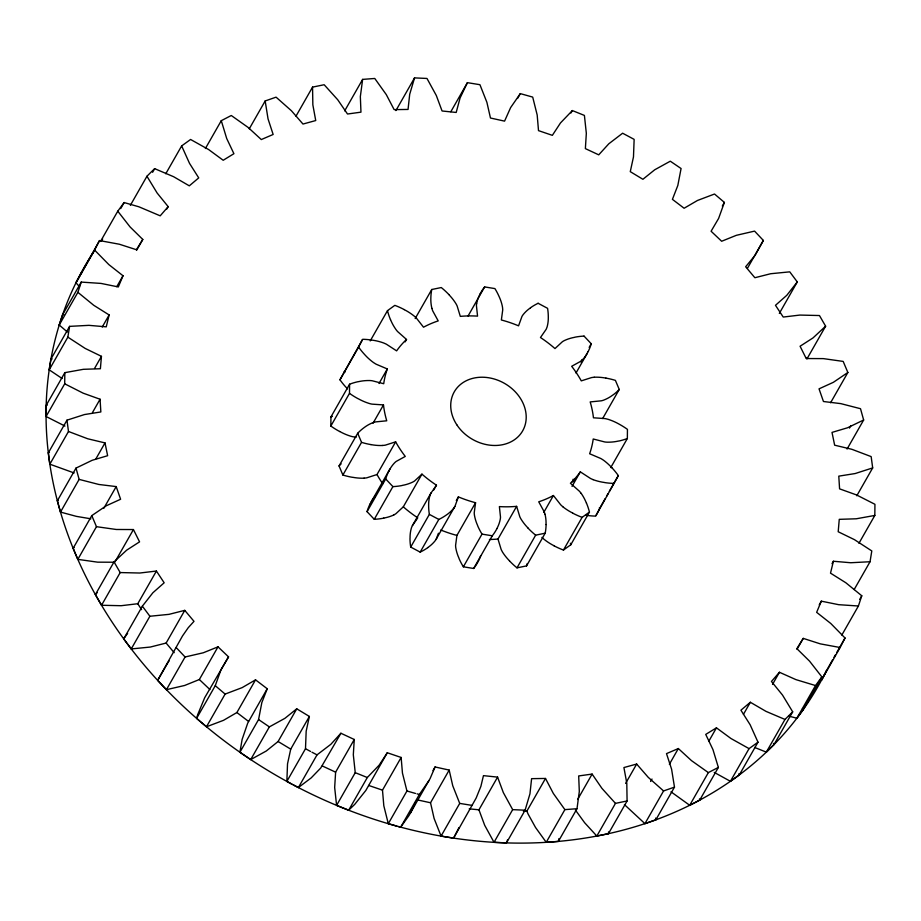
<?xml version="1.0" encoding="UTF-8"?>
<svg xmlns="http://www.w3.org/2000/svg" width="921" height="921" viewBox="0 0 921 921"><rect width="100%" height="100%" fill="white"/><g stroke="black" fill="none" stroke-linecap="round" stroke-linejoin="round"><path stroke-width="1.38" d="M546.095 524.533L546.084 524.924A66.381 54.374 29.7 0 1 545.186 533.201M293.315 784.911L298.381 787.559L317.02 754.863L330.846 744.306L340.908 733.254L354.263 739.482L335.624 772.166L334.668 787.467L336.591 805.368L348.656 810.215L354.758 804.332L365.856 790.425L387.292 752.745L401.142 757.465L382.491 790.149L383.815 805.783L388.294 823.696L396.813 826.114M401.142 757.465L402.454 773.087L406.944 791.001L388.294 823.696M779.327 313.405L797.287 281.93L789.758 271.845L770.67 273.733L754.875 277.728L745.653 266.756L755.139 255.267L763.348 240.427L754.575 231.113L736.363 235.316L721.65 241.256L711.093 231.229L718.61 218.438L724.39 202.413L714.523 194.02L697.485 200.467L684.107 208.25L672.422 199.35L677.821 185.478L681.08 168.531L670.292 161.198L654.727 169.775L642.904 179.284L630.275 171.651L633.475 156.938L634.143 139.37L622.619 133.223L608.804 143.791L598.731 154.843L585.376 148.615L586.332 133.315L584.409 115.424L572.344 110.566L560.498 122.93L552.358 135.341L538.509 130.632L537.185 115.01L532.706 97.096L520.307 93.62L510.637 107.573L504.57 121.135L490.467 118.015L486.898 102.335L479.933 84.697L467.408 82.66L460.086 97.971L456.194 112.454L442.068 110.981L436.312 95.496L426.976 78.458L414.542 77.894L409.695 94.287L408.049 109.438L394.142 109.634L386.302 94.633L374.766 78.469L362.632 79.39L360.341 96.601L360.963 112.155L347.516 114.02L337.719 99.744L324.169 84.732L312.553 87.115L312.852 104.844L315.73 120.547L302.986 124.047L291.404 110.739L276.07 97.154L265.167 100.965L268.046 118.901L273.146 134.466L261.299 139.555L248.129 127.443L231.286 115.505L221.282 120.674L226.704 138.518L233.911 153.692L223.193 160.266L208.653 149.57L190.589 139.474L181.656 145.909L189.519 163.362L198.729 177.891L189.3 185.835L173.643 176.728L154.67 168.658L150.768 172.423L146.946 176.256L157.123 193.007L168.175 206.638L160.208 215.825L138.887 206.788L124.139 202.551L123.322 203.622L117.773 211.185L130.08 226.946L142.79 239.448L136.412 249.718L119.35 244.226L99.514 240.577L97.027 245.308L94.621 250.098L108.851 264.603L123 275.747L118.325 286.938L100.988 283.415L81.232 282.091L77.882 292.325L93.804 305.335L109.139 314.947L106.249 326.84L88.934 325.343L69.605 326.368L67.855 337.144L85.181 348.426L101.448 356.335L100.389 368.745L83.397 369.309L64.827 372.66L46.177 405.355L46.062 416.499L64.942 426.055M64.827 372.66L64.7 383.804L46.062 416.499M858.936 543.286L874.823 515.438L874.938 504.294L856.495 494.922L839.584 488.855L838.789 476.145L855.172 473.544L872.682 467.914L871.162 456.609L851.925 449.321L834.645 445.188L832.008 432.398L847.493 427.793L863.645 419.999L860.513 408.705L840.804 403.628L823.455 401.51L819.034 388.846L833.367 382.319L847.861 372.487L843.176 361.412L823.339 358.614L806.22 358.545L800.084 346.238L813.013 337.915L825.619 326.195L819.46 315.535L799.831 315.074L783.23 317.054L775.482 305.312L786.787 295.319L797.287 281.93M608.528 831.939L608.447 833.666L596.831 836.049L584.639 822.729L575.429 810.066M362.367 339.78L358.614 347.113A66.381 54.374 29.7 0 0 364.658 354.562L364.958 354.896A47.662 39.039 29.7 0 0 373.696 362.713L374.053 362.886A20.308 16.636 29.7 0 0 376.229 364.244L387.304 368.953A110.094 90.177 29.7 0 0 383.712 383.723L372.211 380.764A20.308 16.636 29.7 0 0 369.77 380.546L369.39 380.534A47.662 39.039 29.7 0 0 358.488 381.662L358.062 381.697A66.381 54.374 29.7 0 0 349.589 384.207L330.95 416.902L330.846 426.043A66.381 54.374 29.7 0 0 339.239 431.293L339.63 431.523M349.589 384.207L349.496 393.359L330.846 426.043M610.773 467.557L627.351 438.5L627.443 429.359A66.381 54.374 29.7 0 0 619.062 424.109L618.659 423.879A47.662 39.039 29.7 0 0 607.802 419.216L607.423 419.159A20.308 16.636 29.7 0 0 604.982 418.583L593.458 417.8A110.094 90.177 29.7 0 0 590.188 401.924L601.321 400.808A20.308 16.636 29.7 0 0 603.52 400.175L603.842 400.059A47.662 39.039 29.7 0 0 612.707 395.109L613.064 394.925A66.381 54.374 29.7 0 0 619.257 389.468L615.401 380.373A66.381 54.374 29.7 0 0 605.96 378.117M608.447 833.666L627.086 800.971L626.798 783.253L623.92 767.55L636.664 764.05L648.246 777.347L663.569 790.943L674.483 787.133L671.593 769.196L666.505 753.62L678.34 748.543L691.51 760.642L708.353 772.592L718.368 767.423L712.946 749.579L705.728 734.405L716.457 727.832L730.986 738.527L749.061 748.623L757.995 742.188L750.131 724.735L740.921 710.206L750.35 702.263L765.996 711.369L784.98 719.439L792.693 711.841L782.528 695.09L771.464 681.459L779.442 672.272L795.94 679.629L815.511 685.546L821.877 676.912L809.559 661.151L796.861 648.649L803.239 638.38L820.3 643.86L840.125 647.521L845.029 638L830.788 623.494L816.651 612.338L821.325 601.16L838.663 604.683L858.407 606.006L861.768 595.772L845.846 582.763L830.512 573.15L833.401 561.257L850.716 562.743L870.046 561.729L871.796 550.942L854.458 539.66L838.202 531.751L839.261 519.34L856.242 518.788L874.823 515.438M291.876 784.139L286.857 781.411L305.496 748.727L306.175 731.159L309.375 716.446L296.746 708.813L278.096 741.509L266.273 751.006L250.708 759.583L239.921 752.25L242.119 739.448L247.714 723.135L267.228 688.747L255.543 679.848L242.154 687.63L225.115 694.077L206.477 726.773L196.61 718.368L197.716 714.592L204.692 697.715L228.546 656.869L218.001 646.841L203.288 652.782L185.075 656.984L166.425 689.679L157.652 680.354L168.152 662.268M239.921 752.25L258.571 719.554L261.829 702.619L267.228 688.747M456.309 500.506L458.382 496.88A110.094 90.177 29.7 0 0 475.57 502.728L456.92 535.412L455.596 545.347A20.308 16.636 29.7 0 0 455.768 547.661L455.814 548.007A47.662 39.039 29.7 0 0 458.969 558.195L459.072 558.61A66.381 54.374 29.7 0 0 463.355 566.806L473.647 568.476A66.381 54.374 29.7 0 0 478.091 561.695L478.264 561.361A47.662 39.039 29.7 0 0 480.658 555.777M475.57 502.728L474.234 512.709A20.308 16.636 29.7 0 0 474.419 514.977L474.453 515.311A47.662 39.039 29.7 0 0 477.619 525.511L477.723 525.914A66.381 54.374 29.7 0 0 482.005 534.122L492.286 535.792A66.381 54.374 29.7 0 0 496.73 528.999L496.914 528.666M62.11 378.496L49.204 369.839L50.954 359.063L69.605 326.368M354.263 739.482L353.319 754.783L355.241 772.673L336.591 805.368M476.721 303.216L476.664 303.539A20.308 16.636 29.7 0 0 476.433 305.68L477.55 316.122A110.094 90.177 29.7 0 0 460.304 316.375L457.15 306.014A20.308 16.636 29.7 0 0 456.033 303.838L455.849 303.516A47.662 39.039 29.7 0 0 448.757 294.536M558.92 838.617L558.368 841.403L546.234 842.312L535.538 827.484L528.124 814.095L526.858 811.148L545.497 778.452L531.601 778.659L529.955 793.798L525.097 810.204L506.458 842.888L494.024 842.324L484.688 825.285L478.932 809.812L497.582 777.117L483.456 775.643L480.889 786.35L476.157 798.035L453.593 838.122L441.067 836.084L434.102 818.458L430.533 802.767L449.183 770.083L435.069 766.963L432.997 770.589M558.368 841.403L577.007 808.707L579.309 791.496L578.687 775.943L592.122 774.077L601.92 788.353L615.47 803.365L627.086 800.971M196.61 718.368L215.261 685.685L221.04 669.659L228.546 656.869M429.957 495.602L430.049 495.291A20.308 16.636 29.7 0 1 430.821 493.334L436.462 485.194A110.094 90.177 29.7 0 1 421.956 474.142L414.634 480.935A20.308 16.636 29.7 0 1 412.7 482.074L412.401 482.236A47.662 39.039 29.7 0 1 402.362 485.39L401.97 485.54A66.381 54.374 29.7 0 1 392.899 486.622M67.417 332.055L59.232 325.009L62.593 314.775L81.232 282.091M435.069 766.963L430.165 778.429L408.936 815.603L400.693 827.162L398.367 826.54M309.375 716.446L290.725 749.13L287.525 763.843L286.857 781.411M507.609 839.733L506.458 842.888M438.442 533.236L436.37 538.866A20.308 16.636 29.7 0 1 435.207 540.673L435.011 540.926A47.662 39.039 29.7 0 1 427.758 547.581M458.382 496.88L454.997 506.228A20.308 16.636 29.7 0 1 453.846 507.978L453.662 508.242M415.429 802.594L414.945 803.86M414.703 804.447L410.363 813.208M458.946 827.611L453.593 838.122M157.652 680.354L182.485 635.985L188.206 627.742L193.997 621.341L184.764 610.358L168.98 614.353L149.893 616.253L142.364 606.168L152.863 592.779L164.168 582.786L156.42 571.043L139.819 573.023L120.191 572.563L114.031 561.902L126.638 550.182L139.566 541.847L133.43 529.552L116.311 529.483L96.463 526.685L91.789 515.61L106.283 505.767L120.605 499.251L116.196 486.587L98.846 484.469L79.137 479.392L76.006 468.098L92.146 460.304L107.63 455.699L105.006 442.909L87.725 438.776L68.488 431.489L66.968 420.172L84.479 414.554L100.85 411.952L100.067 399.242L83.143 393.163L64.7 383.804M347.585 388.869A47.662 39.039 29.7 0 1 346.365 387.545L346.008 387.257A66.381 54.374 29.7 0 1 339.964 379.797L362.632 339.296A66.381 54.374 29.7 0 1 372.096 340.114L372.533 340.183A47.662 39.039 29.7 0 1 383.827 343.038L384.184 343.234A20.308 16.636 29.7 0 1 386.509 344.281L396.617 350.866A110.094 90.177 29.7 0 1 406.518 339.458L397.665 331.618A20.308 16.636 29.7 0 1 396.018 329.603L395.788 329.292A47.662 39.039 29.7 0 1 390.504 319.541M611.981 467.822L612.281 468.156A66.381 54.374 29.7 0 1 618.336 475.604L595.657 516.105A66.381 54.374 29.7 0 1 586.193 515.288M599.214 509.29L599.686 508.3A66.381 54.374 29.7 0 0 599.352 507.828M598.984 509.785L598.259 511.27M79.54 286.73L75.971 282.782L99.514 240.577M387.292 752.745L379.153 765.167L367.306 777.52L348.656 810.215M825.792 671.893L832.596 659.793M370.173 503.741L370.012 504.075A66.381 54.374 29.7 0 0 367.053 511.65L374.26 519.306A66.381 54.374 29.7 0 0 383.332 518.224L383.735 518.143M388.823 471.045L388.65 471.391A66.381 54.374 29.7 0 0 385.692 478.966L367.053 511.662M588.116 351.661L588.277 351.327A66.381 54.374 29.7 0 0 591.247 343.752M825.193 673.09L821.486 680.205L819.529 679.951M598.005 511.754L595.933 515.633M480.025 294.041L480.198 293.707A66.381 54.374 29.7 0 1 484.642 286.926L494.922 288.595A66.381 54.374 29.7 0 1 499.205 296.804L499.389 297.195A47.662 39.039 29.7 0 1 502.544 307.407L502.532 307.741A20.308 16.636 29.7 0 1 502.716 309.951L501.369 319.99A110.094 90.177 29.7 0 1 518.558 325.838L521.942 316.49A20.308 16.636 29.7 0 1 523.082 314.74L523.278 314.475A47.662 39.039 29.7 0 1 530.531 307.821M431.109 492.827L412.205 525.983A20.308 16.636 29.7 0 0 411.411 527.986L411.307 528.297A47.662 39.039 29.7 0 0 410.052 538.152L409.983 538.532A66.381 54.374 29.7 0 0 410.708 547.074L420.172 552.116A66.381 54.374 29.7 0 0 427.482 547.857L427.805 547.638M75.971 282.782L94.621 250.098M100.504 241.452L117.773 211.185M120.686 208.607L124.139 202.551M59.232 325.009L77.882 292.325M130.379 205.314L146.946 176.256M152.598 172.285L154.67 168.658M49.204 369.839L67.855 337.144M165.768 173.758L181.656 145.909M136.573 250.339L142.79 239.448M116.783 286.65L123 275.747M166.793 209.055L168.175 206.638M102.231 327.047L109.139 314.947M205.395 148.511L221.282 120.674M94.541 368.446L101.448 356.335M74.141 472.957L49.838 464.184L49.124 459.222L48.318 452.867L66.968 420.172M49.838 464.184L68.488 431.489M249.28 128.802L265.167 100.965M92.468 412.562L100.067 399.242M90.891 518.811L76.385 516.37L60.487 512.076L57.355 500.794L76.006 468.098M60.487 512.076L79.137 479.392M96.026 458.646L105.006 442.909M295.986 116.173L312.553 87.115M114.78 562.236L97.661 562.167L77.825 559.369L73.139 548.306L91.789 515.61M103.762 508.38L116.196 486.587M77.825 559.369L96.463 526.685M344.684 110.865L362.632 79.39M156.42 571.043L137.77 603.727L121.169 605.707L101.54 605.258L95.381 594.586L114.031 561.902M115.47 561.027L133.43 529.552M101.54 605.258L120.191 572.563M395.903 110.589L414.542 77.894M184.764 610.358L166.125 643.054L150.33 647.049L131.243 648.937L123.713 638.863L142.364 606.168M131.243 648.937L149.893 616.253M450.83 111.729L467.408 82.66M339.964 379.797L358.614 347.113M370.23 340.908L387.499 310.642L394.833 305.358A66.381 54.374 29.7 0 1 403.847 309.387L404.261 309.594M517.544 98.466L520.307 93.62M166.425 689.679L184.637 685.477L199.35 679.525L218.001 646.841M415.175 318.562L431.753 289.505L441.286 287.548A66.381 54.374 29.7 0 1 448.492 294.167L448.803 294.49M379.015 383.493L387.304 368.953M405.136 341.875L406.518 339.458M364.094 478.183A47.662 39.039 29.7 0 1 352.778 477.308L352.34 477.297A66.381 54.374 29.7 0 1 342.888 475.04L339.043 465.945L357.693 433.261A66.381 54.374 29.7 0 1 363.876 427.793L364.186 427.563A47.662 39.039 29.7 0 1 373.063 422.601M342.888 475.04L361.539 442.345L357.693 433.261M373.12 423.073L383.481 404.918L372.026 404.135A20.308 16.636 29.7 0 1 369.517 403.548L369.148 403.444A47.662 39.039 29.7 0 1 358.315 398.781L357.878 398.609A66.381 54.374 29.7 0 1 349.496 393.359M570.962 112.995L572.344 110.566M206.477 726.773L223.515 720.326L236.893 712.532L255.543 679.848M364.083 478.126L364.44 478.103A20.308 16.636 29.7 0 0 366.788 477.815L377 474.534L395.65 441.85A110.094 90.177 29.7 0 0 405.263 456.425L396.237 461.398A20.308 16.636 29.7 0 0 394.591 462.837L394.361 463.067A47.662 39.039 29.7 0 0 388.892 471.08M468.075 315.984L484.642 286.926M371.255 501.749L389.894 469.065M374.26 519.306L392.899 486.61L385.703 478.966M250.708 759.583L269.358 726.888L284.923 718.322L296.746 708.813M393.751 514.92L394.061 514.77A20.308 16.636 29.7 0 0 395.949 513.665L403.306 506.838L421.956 474.142M433.699 490.041L436.462 485.194M410.708 547.074L429.359 514.39A66.381 54.374 29.7 0 1 428.645 505.848L428.633 505.445A47.662 39.039 29.7 0 1 429.888 495.579M420.172 552.116L438.822 519.432L429.359 514.39M436.186 539.199L454.836 506.504M298.381 787.559L311.171 777.911L320.704 768.045L340.908 733.254M463.367 566.806L482.005 534.122M580.875 361.907L582.256 359.489M589.164 347.378L591.236 343.752L584.041 336.096M575.993 373.028L587.23 353.33M473.647 568.476L492.286 535.792M509.532 560.877A47.662 39.039 29.7 0 1 502.394 551.909L502.256 551.564A20.308 16.636 29.7 0 1 501.151 549.446L497.985 539.038L516.635 506.343A110.094 90.177 29.7 0 1 499.389 506.596L500.494 517.038A20.308 16.636 29.7 0 1 500.264 519.179L500.218 519.502A47.662 39.039 29.7 0 1 496.856 528.631M543.747 512.456L553.417 495.51L560.613 504.696A20.308 16.636 29.7 0 0 562.466 506.412L562.766 506.665M722.317 206.051L724.39 202.413M517.003 567.854L535.654 535.159L545.186 533.201L526.536 565.897L517.003 567.854A66.381 54.374 29.7 0 1 509.808 561.234L509.486 560.912M602.668 418.514L619.246 389.456M573.76 481.602L575.141 479.185M572.033 486.38L580.322 471.851L590.43 478.425A20.308 16.636 29.7 0 0 592.756 479.473L593.124 479.622M400.693 827.162L419.343 794.478L429.002 780.524M554.028 545.808L554.442 546.026A66.381 54.374 29.7 0 0 563.456 550.056L582.107 517.36L589.44 512.076A66.381 54.374 29.7 0 0 586.654 503.557L586.493 503.165M563.456 550.044L570.79 544.76L589.44 512.076M600.377 507.08L605.201 498.606M606.582 496.189L607.964 493.771M609.345 491.342L618.325 475.604M747.461 268.276L763.348 240.427M441.067 836.084L459.717 803.4L452.752 785.763L449.183 770.083M494.024 842.324L512.663 809.64L503.338 792.601L497.582 777.117M825.619 326.195L806.969 358.891L806.22 357.544M546.234 842.312L564.884 809.628L577.007 808.707M577.628 799.497L592.122 774.077M830.592 402.753L847.861 372.487M625.612 783.414L636.664 764.05M596.831 836.049L615.47 803.365M849.461 428.081L850.843 425.652M650.617 781.469L651.999 779.051M847.067 449.057L863.645 419.999M669.371 764.28L678.34 748.543M624.415 804.597L644.93 823.639L663.569 790.943M644.93 823.639L655.833 819.828L674.483 787.133M708.859 741.152L716.457 727.832M856.795 495.763L872.682 467.914M670.995 791.818L689.714 805.288L708.353 772.592M743.443 714.362L750.35 702.263M832.02 563.675L833.401 561.257M689.714 805.288L699.718 800.119L718.368 767.423M772.535 684.384L779.442 672.272M819.253 604.798L821.325 601.16M797.022 649.282L803.239 638.38M714.236 772.397L730.411 781.307L749.061 748.623M730.411 781.307L739.344 774.872L757.995 742.188M854.158 589.578L870.046 561.729M754.656 747.449L766.33 752.135L784.98 719.439M766.33 752.135L774.054 744.525L792.693 711.841M859.696 599.398L861.768 595.772M841.829 635.064L858.407 606.006M789.09 716.17L796.861 718.23L815.511 685.546M796.861 718.23L803.227 709.607L821.877 676.912M833.977 657.375L835.359 654.946M836.74 652.529L845.029 638M821.486 680.205L840.125 647.521M412.458 525.511L417.063 518.937M123.713 638.863L126.591 634.742M101.471 240.611L102.668 238.988M126.925 634.293L127.593 633.395M168.635 661.623L169.119 660.99M95.381 594.586L97.315 592.548M582.579 359.651L582.348 359.881A20.308 16.636 29.7 0 1 580.748 361.285L571.676 366.293A110.094 90.177 29.7 0 1 581.289 380.868L591.512 377.598A20.308 16.636 29.7 0 1 593.849 377.311L594.218 377.276M73.139 548.306L74.037 547.592M530.484 307.764L530.807 307.545A66.381 54.374 29.7 0 1 538.117 303.285M57.355 500.794L58.38 500.218M48.318 452.867L49.435 452.43M373.097 422.658L373.419 422.543A20.308 16.636 29.7 0 1 375.607 421.899L386.739 420.793A110.094 90.177 29.7 0 1 383.481 404.918M395.65 441.85L385.427 445.119A20.308 16.636 29.7 0 1 383.09 445.407L382.722 445.43M46.177 405.355L47.362 405.056M50.954 359.063L52.209 358.914M526.858 811.148L523.393 811.24M62.593 314.775L63.883 314.798M525.097 810.204L512.663 809.64M356.289 437.084L353.319 436.819A20.308 16.636 29.7 0 1 350.878 436.243L350.498 436.14A47.662 39.039 29.7 0 1 339.665 431.465M478.932 809.812L469.226 808.845M80.875 273.272L81.52 273.353M472.243 805.426L459.717 803.4M605.96 378.117L605.511 378.036A47.662 39.039 29.7 0 0 594.206 377.219M370.979 444.601L371.428 444.682A47.662 39.039 29.7 0 0 382.733 445.488M430.533 802.767L417.305 799.865M419.343 794.478L417.017 793.844M415.463 793.43L406.944 791.001M382.491 790.149L368.642 785.44M367.306 777.52L355.241 772.673M335.624 772.166L322.269 765.95M538.117 303.285L547.581 308.328A66.381 54.374 29.7 0 1 548.294 316.87L548.306 317.261A47.662 39.039 29.7 0 1 547.051 327.139L546.89 327.427A20.308 16.636 29.7 0 1 546.118 329.373L540.477 337.523A110.094 90.177 29.7 0 1 554.983 348.575L562.351 341.749A20.308 16.636 29.7 0 1 564.239 340.643L564.538 340.482A47.662 39.039 29.7 0 1 574.577 337.328L574.969 337.178A66.381 54.374 29.7 0 1 584.029 336.096M317.02 754.863L311.966 752.215M572.678 513.124L573.081 513.331A66.381 54.374 29.7 0 0 582.107 517.36M310.527 751.444L305.496 748.727M290.725 749.13L278.096 741.509M269.358 726.888L258.571 719.554M248.578 721.442L236.893 712.532M225.115 694.077L215.261 685.685M209.907 689.553L199.35 679.525M185.075 656.984L176.302 647.67M528.136 528.217L528.447 528.55A66.381 54.374 29.7 0 0 535.642 535.17M174.173 652.678L166.125 643.054M564.884 809.628L553.348 793.465L545.497 778.452M581.151 493.414L580.932 493.115A20.308 16.636 29.7 0 0 579.367 491.192L570.421 483.26A110.094 90.177 29.7 0 0 580.322 471.851M802.479 708.537L803.227 709.607M141.592 609.633L137.77 603.727M773.456 743.408L774.054 744.525M390.435 319.552L390.274 319.161A66.381 54.374 29.7 0 1 387.488 310.642M738.907 773.709L739.344 774.872M516.635 506.343L519.812 516.75A20.308 16.636 29.7 0 0 520.906 518.88L521.09 519.202A47.662 39.039 29.7 0 0 528.182 528.182M544.99 514.298L544.898 513.953A20.308 16.636 29.7 0 0 544.173 511.754L538.727 501.807A110.094 90.177 29.7 0 0 553.417 495.51M431.949 308.42L432.041 308.765A20.308 16.636 29.7 0 0 432.766 310.964L438.212 320.899A110.094 90.177 29.7 0 0 423.522 327.208L416.373 318.067A20.308 16.636 29.7 0 0 414.473 316.306L414.174 316.053A47.662 39.039 29.7 0 0 404.238 309.64M699.442 798.933L699.718 800.119M655.66 818.067L655.833 819.828M826.448 670.569A422.543 346.135 29.7 0 1 278.66 776.817A422.543 346.135 29.7 0 1 94.368 250.788M393.797 514.977A47.662 39.039 29.7 0 1 383.712 518.086M497.985 539.038A110.094 90.177 29.7 0 1 489.431 539.487M456.92 535.412A110.094 90.177 29.7 0 1 440.779 530.001M417.812 517.878A110.094 90.177 29.7 0 1 403.306 506.838M382.733 483.778A110.094 90.177 29.7 0 1 377 474.534M573.15 479.185A110.094 90.177 29.7 0 1 572.425 481.948M526.881 563.951A66.381 54.374 29.7 0 1 526.547 565.897M541.962 537.392A20.308 16.636 29.7 0 0 543.816 539.096L544.115 539.349A47.662 39.039 29.7 0 0 554.051 545.762M570.398 543.229A66.381 54.374 29.7 0 1 570.801 544.76M343.994 371.98A66.381 54.374 29.7 0 1 345.11 372.015M330.938 416.891A66.381 54.374 29.7 0 1 332.412 416.361M339.043 465.945A66.381 54.374 29.7 0 1 341.127 463.873M370.242 503.775A47.662 39.039 29.7 0 1 375.192 496.246M438.822 519.432A66.381 54.374 29.7 0 0 446.132 515.161L446.455 514.943A47.662 39.039 29.7 0 0 453.719 508.277M545.048 514.286A47.662 39.039 29.7 0 1 546.026 524.521M572.701 513.066A47.662 39.039 29.7 0 1 562.731 506.7M581.209 493.391A47.662 39.039 29.7 0 1 586.435 503.177M593.112 479.668A47.662 39.039 29.7 0 0 604.395 482.477L604.844 482.604A66.381 54.374 29.7 0 0 614.307 483.421M611.924 467.856A47.662 39.039 29.7 0 0 603.243 460.005L602.887 459.821A20.308 16.636 29.7 0 0 600.711 458.474L589.636 453.754A110.094 90.177 29.7 0 0 593.228 438.995L604.729 441.953A20.308 16.636 29.7 0 0 607.169 442.172L607.549 442.184A47.662 39.039 29.7 0 0 618.44 441.044L618.877 441.021A66.381 54.374 29.7 0 0 627.351 438.511M588.047 351.638A47.662 39.039 29.7 0 1 582.636 359.685M476.652 303.193A47.662 39.039 29.7 0 1 480.083 294.075M431.753 289.505A66.381 54.374 29.7 0 0 430.855 297.794L430.844 298.185A47.662 39.039 29.7 0 0 431.891 308.42M370.979 444.601A66.381 54.374 29.7 0 1 361.539 442.356M456.77 424.731A39.373 32.247 29.7 0 0 522.057 431.868A39.373 32.247 29.7 0 0 486.587 377.472A39.373 32.247 29.7 0 0 456.77 424.731"/></g></svg>
